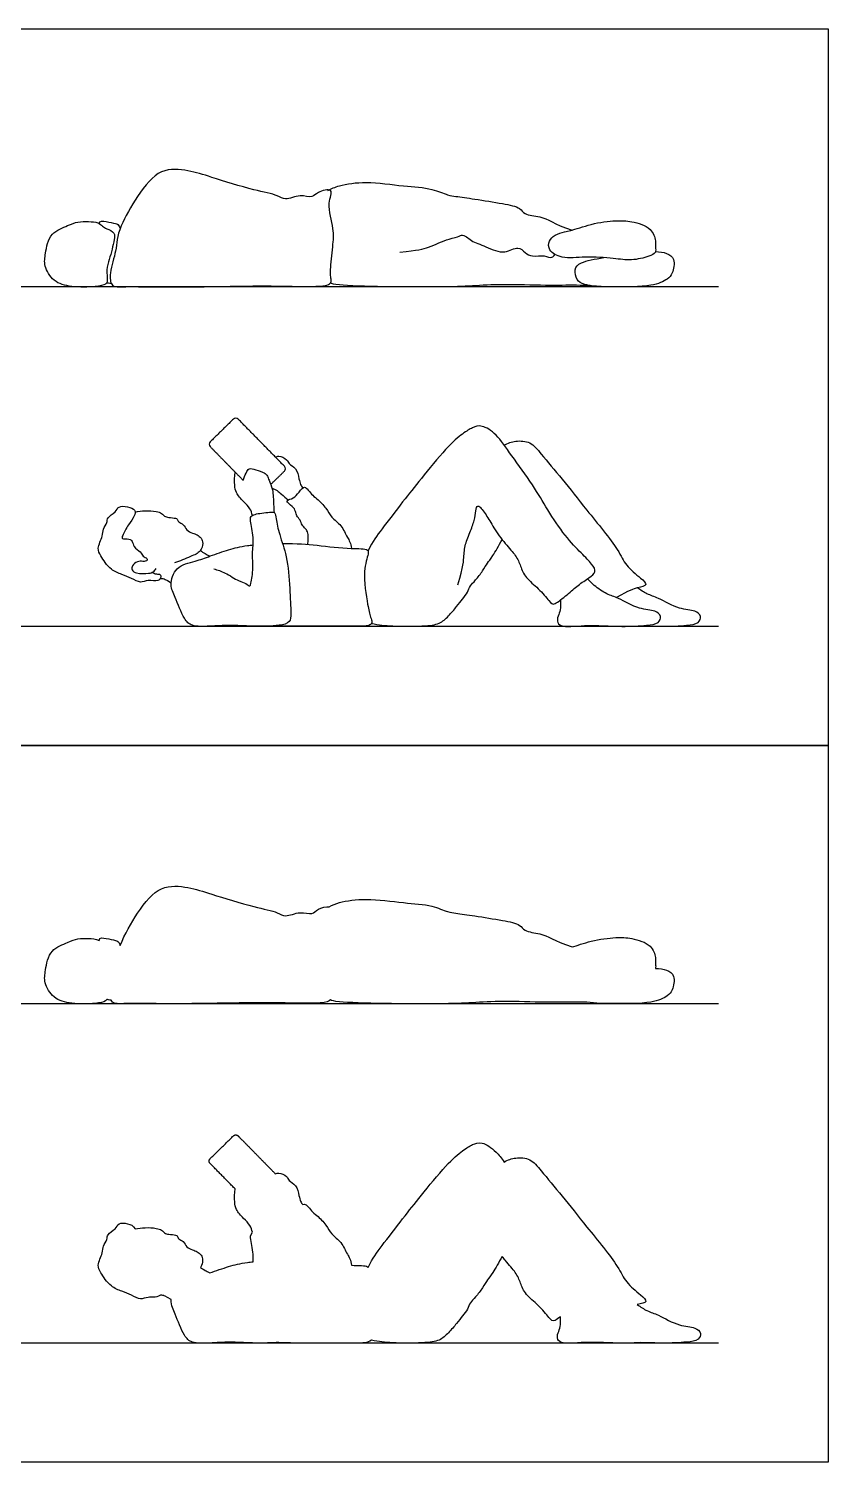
# Model space of a CAD drawing. Header units: millimetres. Extents: x 0 to 18.9, y 0.1 to 18.6.
# Drawn here: x 15.157 to 17.367, y 4.771 to 8.734 of the extents above; entities that cross this region are included whole.
import ezdxf

# ---------------------------------------------------------------- set-up
doc = ezdxf.new("R2010")
doc.units = ezdxf.units.MM
for name, color, linetype, true_color in [('AG-DIAGRAM', 7, 'Continuous', 0xfecc66), ('AG-OUTLINE', 7, 'Continuous', 0x8000ff), ('AG-PEOPLE', 7, 'Continuous', 0x66ccff), ('X-VPRT', 6, 'Continuous', 0xff00ff)]:
    doc.layers.add(name, color=color, linetype=linetype, true_color=true_color)

msp = doc.modelspace()

# ---------------------------------------------------------------- linework, layer by layer
at = {"layer": 'AG-DIAGRAM'}
for p, q in [((17.0638, 8.0201), (10.9654, 8.0201)), ((17.0638, 7.0819), (10.9654, 7.0819)), ((17.0638, 6.0389), (10.9654, 6.0389)), ((17.0638, 5.1007), (10.9654, 5.1007))]:
    msp.add_line(p, q, dxfattribs=at)
at = {"layer": 'AG-OUTLINE'}
for points, knots in [([(15.4099, 6.2002), (15.4227, 6.2311), (15.4615, 6.299), (15.5188, 6.3698), (15.6014, 6.3614), (15.6614, 6.3422), (15.7763, 6.3058), (15.843, 6.2943), (15.8665, 6.2761), (15.9065, 6.2963), (15.9414, 6.2832), (15.9532, 6.301), (15.9798, 6.3084), (15.9873, 6.3068)], [1.395368, 1.395368, 1.395368, 1.395368, 1.838337, 2.363909, 2.858187, 3.351472, 3.991321, 4.463887, 4.753183, 5.123429, 5.452287, 5.720629, 5.998621, 5.998621, 5.998621, 5.998621]), ([(15.9873, 6.3068), (15.9964, 6.3114), (16.0192, 6.3216), (16.0932, 6.3319), (16.1916, 6.3167), (16.2693, 6.3132), (16.3143, 6.292), (16.3388, 6.2891), (16.3927, 6.2815), (16.4641, 6.27), (16.5159, 6.2596), (16.5275, 6.2367), (16.5871, 6.2341), (16.6061, 6.2135), (16.659, 6.1957)], [0.042045, 0.042045, 0.042045, 0.042045, 0.342441, 0.836566, 1.418348, 1.92748, 2.315524, 2.594164, 3.010431, 3.514814, 3.913853, 4.18342, 4.603499, 5.335247, 5.335247, 5.335247, 5.335247]), ([(15.3516, 6.2141), (15.3525, 6.2233), (15.3737, 6.2184), (15.3944, 6.2152), (15.4059, 6.2115), (15.4099, 6.2002)], [0, 0, 0, 0, 0.449273, 0.953248, 1.263971, 1.263971, 1.263971, 1.263971]), ([(16.659, 6.1957), (16.672, 6.1994), (16.715, 6.2148), (16.7795, 6.2232), (16.8228, 6.221), (16.8793, 6.2044), (16.8909, 6.1671), (16.8893, 6.1507), (16.8906, 6.1402), (16.8895, 6.1364)], [-5.723761, -5.723761, -5.723761, -5.723761, -5.319814, -4.84645, -4.46311, -4.039834, -3.703892, -3.464324, -3.279213, -3.279213, -3.279213, -3.279213]), ([(15.3696, 6.0467), (15.3643, 6.043), (15.338, 6.0382), (15.2774, 6.0376), (15.2251, 6.0504), (15.1977, 6.0984), (15.2036, 6.1312), (15.212, 6.1883), (15.2667, 6.2084), (15.2924, 6.2203), (15.3219, 6.2192), (15.3415, 6.2187), (15.3516, 6.2141)], [-5.926717, -5.926717, -5.926717, -5.926717, -5.611726, -5.143806, -4.743856, -4.376833, -4.028207, -3.600513, -3.24409, -2.93841, -2.622769, -2.326318, -2.326318, -2.326318, -2.326318]), ([(16.8895, 6.1364), (16.9013, 6.1361), (16.9229, 6.1331), (16.9452, 6.1169), (16.9381, 6.0754), (16.9219, 6.0584), (16.8768, 6.0376), (16.7798, 6.04), (16.7581, 6.039), (16.7454, 6.0394), (16.7348, 6.0398), (16.7212, 6.0407), (16.7091, 6.0425)], [2.528857, 2.528857, 2.528857, 2.528857, 2.801908, 3.092593, 3.441309, 3.707712, 4.100151, 4.661363, 5.003948, 5.003948, 5.003948, 5.288664, 5.288664, 5.288664, 5.288664]), ([(15.3853, 6.0483), (15.3826, 6.0489), (15.3783, 6.0497), (15.3745, 6.0504), (15.3731, 6.0507)], [-0.312636, -0.312636, -0.312636, -0.312636, -0.1872278, -0.110239, -0.110239, -0.110239, -0.110239]), ([(15.9909, 6.0496), (15.9876, 6.0451), (15.9661, 6.0381), (15.8085, 6.0434), (15.6331, 6.0383), (15.4814, 6.0392), (15.4224, 6.04), (15.3953, 6.0379), (15.3889, 6.0435)], [8.330338, 8.330338, 8.330338, 8.330338, 8.684248, 9.275498, 10.047012, 10.755914, 11.188851, 11.524906, 11.524906, 11.524906, 11.524906]), ([(16.7091, 6.0425), (16.6975, 6.0428), (16.663, 6.044), (16.5861, 6.042), (16.4683, 6.0468), (16.3787, 6.0412), (16.2952, 6.0375), (16.0251, 6.0395), (15.9949, 6.0476), (15.9909, 6.0496)], [0.081349, 0.081349, 0.081349, 0.081349, 0.373708, 0.887199, 1.462804, 1.986505, 2.541072, 3.453939, 3.712957, 3.712957, 3.712957, 3.712957]), ([(16.0951, 5.3096), (16.109, 5.3373), (16.1269, 5.3616), (16.1953, 5.4508), (16.2364, 5.5019), (16.3152, 5.5995), (16.3593, 5.6357), (16.3841, 5.6505), (16.4074, 5.659), (16.4432, 5.6379), (16.4636, 5.6122), (16.4715, 5.6014)], [-5.718604, -5.718604, -5.718604, -5.718604, -5.55041, -5.382216, -5.214021, -5.045827, -4.877633, -4.709439, -4.541245, -4.37305, -4.280404, -4.280404, -4.280404, -4.280404]), ([(16.4715, 5.6014), (16.4814, 5.6071), (16.5031, 5.6149), (16.5459, 5.6119), (16.5751, 5.5746), (16.6352, 5.5042), (16.697, 5.4241), (16.7873, 5.3162), (16.8052, 5.2693), (16.8455, 5.2369), (16.8718, 5.2134), (16.8506, 5.2101), (16.8393, 5.2073)], [0, 0, 0, 0, 0.335136, 0.690632, 1.074041, 1.618756, 2.220491, 2.892927, 3.299582, 3.714375, 3.991807, 4.272876, 4.272876, 4.272876, 4.272876]), ([(15.8392, 5.5684), (15.8422, 5.5698), (15.8486, 5.5736), (15.8724, 5.5628), (15.8751, 5.549), (15.8981, 5.5383), (15.9041, 5.509), (15.9075, 5.493), (15.9122, 5.4865), (15.9146, 5.4837)], [0, 0, 0, 0, 0.181714, 0.45631, 0.663496, 0.935371, 1.243374, 1.47534, 1.665833, 1.665833, 1.665833, 1.665833]), ([(15.7753, 5.4071), (15.7741, 5.4136), (15.77, 5.4275), (15.7509, 5.4451), (15.7288, 5.4696), (15.7261, 5.4907), (15.7254, 5.5152), (15.7276, 5.527)], [0, 0, 0, 0, 0.256308, 0.550003, 0.872588, 1.135139, 1.480061, 1.480061, 1.480061, 1.480061]), ([(15.9146, 5.4837), (15.9202, 5.4859), (15.9281, 5.4807), (15.9385, 5.4651), (15.9542, 5.4536), (15.9808, 5.4276), (15.9924, 5.4011), (16.023, 5.3807), (16.0361, 5.3471), (16.0479, 5.3309), (16.049, 5.3159)], [2.745378, 2.745378, 2.745378, 2.745378, 2.953614, 3.222274, 3.501517, 3.877761, 4.214746, 4.583827, 4.962997, 5.269005, 5.269005, 5.269005, 5.269005]), ([(15.5209, 5.2332), (15.5078, 5.2254), (15.4858, 5.2307), (15.466, 5.2187), (15.4415, 5.2344), (15.416, 5.2429), (15.3785, 5.259), (15.3575, 5.2942), (15.3446, 5.3155), (15.3626, 5.35), (15.3611, 5.369), (15.375, 5.3868), (15.3729, 5.4024), (15.3981, 5.415), (15.4043, 5.4344), (15.4303, 5.4318), (15.4465, 5.4262), (15.4511, 5.4166)], [0.562459, 0.562459, 0.562459, 0.562459, 0.866915, 1.136611, 1.437547, 1.735575, 2.018876, 2.449086, 2.729268, 3.074625, 3.331804, 3.594731, 3.809985, 4.103108, 4.348011, 4.629578, 4.899876, 4.899876, 4.899876, 4.899876]), ([(15.4511, 5.4166), (15.4603, 5.4185), (15.4784, 5.4208), (15.5089, 5.4192), (15.5247, 5.414), (15.532, 5.4044), (15.5441, 5.4013), (15.5626, 5.4001), (15.5686, 5.3978), (15.5704, 5.3873), (15.5865, 5.3834), (15.5925, 5.3654), (15.6095, 5.3584), (15.623, 5.3542), (15.6346, 5.3447), (15.6396, 5.3303), (15.6362, 5.3161), (15.6319, 5.3103)], [0, 0, 0, 0, 0.293009, 0.597077, 0.81768, 0.998413, 1.194251, 1.431468, 1.561931, 1.724348, 1.935255, 2.166428, 2.39652, 2.605613, 2.811808, 3.024908, 3.266292, 3.266292, 3.266292, 3.266292]), ([(15.7777, 5.3259), (15.7779, 5.3304), (15.7781, 5.3492), (15.7706, 5.3853), (15.7692, 5.3985), (15.7753, 5.4071)], [2.4384139, 2.4384139, 2.4384139, 2.4384139, 2.6083955, 3.0834058, 3.352477, 3.352477, 3.352477, 3.352477]), ([(15.6319, 5.3103), (15.636, 5.3073), (15.6423, 5.303), (15.653, 5.2972), (15.6579, 5.2949)], [0, 0, 0, 0, 0.2139428, 0.380251, 0.380251, 0.380251, 0.380251]), ([(15.6579, 5.2949), (15.6748, 5.301), (15.7115, 5.3135), (15.7445, 5.3221), (15.7722, 5.3253), (15.7777, 5.3259)], [10.8397476, 10.8397476, 10.8397476, 10.8397476, 11.2630418, 11.6863461, 11.7853634, 11.7853634, 11.7853634, 11.7853634]), ([(16.049, 5.3159), (16.0693, 5.3153), (16.0897, 5.3164), (16.0947, 5.3104), (16.0951, 5.3096)], [13.3708982, 13.3708982, 13.3708982, 13.3708982, 13.7516517, 13.8010745, 13.8010745, 13.8010745, 13.8010745]), ([(16.6272, 5.1737), (16.6213, 5.1693), (16.6049, 5.1583), (16.5992, 5.1674), (16.5665, 5.2062), (16.5288, 5.2349), (16.5164, 5.2678), (16.5054, 5.2955), (16.4826, 5.319), (16.4688, 5.3366), (16.4661, 5.3402)], [-2.606114, -2.606114, -2.606114, -2.606114, -2.522914, -2.354719, -2.186525, -2.018331, -1.850137, -1.681942, -1.513748, -1.47143, -1.47143, -1.47143, -1.47143]), ([(15.5509, 5.2211), (15.5331, 5.2316), (15.5276, 5.2329), (15.5241, 5.2331), (15.5209, 5.2332)], [-0.2346069, -0.2346069, -0.2346069, -0.2346069, -0.1746141, 0, 0, 0, 0]), ([(15.8408, 5.1026), (15.8214, 5.1008), (15.7714, 5.1005), (15.7134, 5.1047), (15.6592, 5.1009), (15.6081, 5.0991), (15.5844, 5.1215), (15.5626, 5.1821), (15.5512, 5.2032), (15.5509, 5.2211)], [6.839729, 6.839729, 6.839729, 6.839729, 7.274987, 7.737829, 8.170918, 8.572814, 8.886915, 9.349488, 9.702467, 9.702467, 9.702467, 9.702467]), ([(16.8393, 5.2073), (16.848, 5.2008), (16.8687, 5.1878), (16.8988, 5.1799), (16.9541, 5.1461), (16.9977, 5.1469), (17.0181, 5.1293), (17.0088, 5.107), (16.9725, 5.103), (16.9187, 5.0997), (16.8725, 5.1018), (16.8487, 5.1023)], [-4.109809, -4.109809, -4.109809, -4.109809, -3.841058, -3.51637, -3.077119, -2.713317, -2.459976, -2.229517, -1.915004, -1.45854, -1.166512, -1.166512, -1.166512, -1.166512]), ([(16.8487, 5.1023), (16.8332, 5.1013), (16.7864, 5.0992), (16.6987, 5.1063), (16.629, 5.0963), (16.6165, 5.1145), (16.6191, 5.1278), (16.6221, 5.1331), (16.6242, 5.1392), (16.627, 5.1475), (16.6275, 5.1656), (16.6272, 5.1737)], [-1.792668, -1.792668, -1.792668, -1.792668, -1.45854, -0.89992, -0.456058, -0.235925, 0, 0, 0, 0.250595, 0.436093, 0.436093, 0.436093, 0.436093]), ([(16.1046, 5.1089), (16.0928, 5.1008), (16.0561, 5.1009), (15.9145, 5.1009), (15.8626, 5.1014), (15.8408, 5.1026)], [15.524827, 15.524827, 15.524827, 15.524827, 15.91702, 16.752256, 16.911076, 16.911076, 16.911076, 16.911076])]:
    msp.add_open_spline(points, degree=3, knots=knots, dxfattribs=at)
for points in [[(15.3731, 6.0507), (15.3723, 6.0491), (15.3712, 6.0478), (15.3696, 6.0467)], [(15.3889, 6.0435), (15.3874, 6.0447), (15.3862, 6.0464), (15.3853, 6.0483)], [(16.4661, 5.3402), (16.4559, 5.3238), (16.4382, 5.2901), (16.4249, 5.2767), (16.4134, 5.2553), (16.3914, 5.2261), (16.3763, 5.2135), (16.3718, 5.1947), (16.356, 5.1764), (16.3413, 5.1566), (16.317, 5.1282), (16.2944, 5.1069), (16.254, 5.1007), (16.1544, 5.1007), (16.1256, 5.1049), (16.1046, 5.1089)]]:
    msp.add_open_spline(points, degree=3, dxfattribs=at)
msp.add_rational_spline([(15.7276, 5.527), (15.6931, 5.5622), (15.6586, 5.5974), (15.652, 5.6041), (15.6587, 5.6107), (15.6908, 5.6421), (15.7228, 5.6736), (15.7296, 5.6802), (15.7361, 5.6735), (15.7877, 5.6209), (15.8392, 5.5684)], [1, 1, 1, 0.707106781187, 1, 1, 1, 0.707106781186, 1, 1, 1], degree=2, knots=[-2.348662, -2.348662, -2.348662, -2.025326, -2.025326, -1.976876, -1.976876, -1.682205, -1.682205, -1.633755, -1.633755, -1.150888, -1.150888, -1.150888], dxfattribs=at)
at = {"layer": 'AG-PEOPLE'}
for centre, start, end in [((15.7294, 7.6481), 44.4421, 134.4421), ((15.6653, 7.5852), 134.4421, 224.4421), ((15.8573, 7.5177), 314.4421, 44.4421)]:
    msp.add_arc(centre, 0.0094, start, end, dxfattribs=at)
for points, knots in [([(15.3889, 8.0247), (15.3819, 8.0307), (15.3804, 8.063), (15.4023, 8.1264), (15.399, 8.171), (15.4615, 8.2802), (15.5188, 8.351), (15.6014, 8.3426), (15.6614, 8.3234), (15.7763, 8.287), (15.843, 8.2755), (15.8665, 8.2573), (15.9065, 8.2775), (15.9414, 8.2644), (15.954, 8.2834), (16.0038, 8.2955), (15.9793, 8.247), (16.0025, 8.1809), (15.9978, 8.1336), (15.9907, 8.069), (15.9916, 8.0481), (15.995, 8.0299), (15.9754, 8.019), (15.8085, 8.0246), (15.6331, 8.0195), (15.4814, 8.0204), (15.4224, 8.0212), (15.3953, 8.0191), (15.3889, 8.0247)], [0, 0, 0, 0, 0.365061, 0.862066, 1.4455, 1.883644, 2.403493, 2.892388, 3.380301, 4.013181, 4.480601, 4.766746, 5.13296, 5.458237, 5.723656, 6.057116, 6.39727, 6.876454, 7.285718, 7.741616, 7.997139, 8.228899, 8.684248, 9.275498, 10.047012, 10.755914, 11.188851, 11.524906, 11.524906, 11.524906, 11.524906]), ([(15.9835, 8.2861), (15.9941, 8.2915), (16.017, 8.3025), (16.0932, 8.3131), (16.1916, 8.2979), (16.2693, 8.2944), (16.3143, 8.2732), (16.3388, 8.2703), (16.3927, 8.2627), (16.4641, 8.2512), (16.5159, 8.2408), (16.5275, 8.2179), (16.5871, 8.2153), (16.6061, 8.1947), (16.659, 8.1769)], [0, 0, 0, 0, 0.342441, 0.836566, 1.418348, 1.92748, 2.315524, 2.594164, 3.010431, 3.514814, 3.913853, 4.18342, 4.603499, 5.335247, 5.335247, 5.335247, 5.335247]), ([(15.3516, 8.1953), (15.3525, 8.2045), (15.3737, 8.1996), (15.3944, 8.1964), (15.4059, 8.1927), (15.4099, 8.1814)], [0, 0, 0, 0, 0.449273, 0.953248, 1.263971, 1.263971, 1.263971, 1.263971]), ([(16.6382, 8.1722), (16.6306, 8.1705), (16.6113, 8.1642), (16.5933, 8.1482), (16.5934, 8.1179), (16.6337, 8.0968), (16.696, 8.1044), (16.7729, 8.0998), (16.8216, 8.0914), (16.8694, 8.1031), (16.8917, 8.1132), (16.8892, 8.1311), (16.8909, 8.1483), (16.8793, 8.1856), (16.8228, 8.2022), (16.7795, 8.2044), (16.7132, 8.1958), (16.6567, 8.175), (16.6443, 8.1737), (16.6382, 8.1722)], [0, 0, 0, 0, 0.300137, 0.574459, 0.857017, 1.214241, 1.673414, 2.17683, 2.584387, 2.982444, 3.243831, 3.464324, 3.703892, 4.039834, 4.46311, 4.84645, 5.319814, 5.758579, 6.001548, 6.001548, 6.001548, 6.001548]), ([(15.3696, 8.0279), (15.3728, 8.0302), (15.3762, 8.038), (15.3703, 8.0684), (15.38, 8.0959), (15.3872, 8.1238), (15.3941, 8.1499), (15.3961, 8.1712), (15.3728, 8.1808), (15.3607, 8.1873), (15.3488, 8.1997), (15.3219, 8.2004), (15.2924, 8.2015), (15.2667, 8.1896), (15.212, 8.1695), (15.2036, 8.1124), (15.1977, 8.0796), (15.2251, 8.0316), (15.2774, 8.0188), (15.338, 8.0194), (15.3643, 8.0242), (15.3696, 8.0279)], [0, 0, 0, 0, 0.188557, 0.499804, 0.812011, 1.120166, 1.421071, 1.665707, 1.935216, 2.151633, 2.377082, 2.669353, 2.980544, 3.281914, 3.633311, 4.054975, 4.398686, 4.760534, 5.154844, 5.616167, 5.926717, 5.926717, 5.926717, 5.926717]), ([(16.1833, 8.1161), (16.2329, 8.1211), (16.2624, 8.1283), (16.3159, 8.1534), (16.3471, 8.1585), (16.3529, 8.1654), (16.3688, 8.1589), (16.3808, 8.1456), (16.422, 8.1319), (16.4716, 8.1073), (16.5096, 8.1356), (16.5291, 8.1138), (16.5494, 8.1022), (16.582, 8.1095), (16.6021, 8.0975), (16.6094, 8.1062), (16.6115, 8.1098)], [0, 0, 0, 0, 0.390332, 0.836061, 1.146556, 1.297594, 1.515162, 1.756892, 2.132525, 2.55338, 2.906803, 3.183733, 3.45683, 3.782927, 4.047172, 4.207417, 4.207417, 4.207417, 4.207417]), ([(16.8895, 8.1176), (16.9013, 8.1173), (16.9229, 8.1143), (16.9452, 8.0981), (16.9381, 8.0566), (16.9219, 8.0396), (16.8768, 8.0188), (16.7798, 8.0212), (16.7581, 8.0202), (16.7454, 8.0206), (16.7301, 8.0211), (16.6934, 8.024), (16.6713, 8.0375), (16.6638, 8.0696), (16.6818, 8.0896), (16.7219, 8.0972), (16.7467, 8.101)], [2.528857, 2.528857, 2.528857, 2.528857, 2.801908, 3.092593, 3.441309, 3.707712, 4.100151, 4.661363, 5.003948, 5.003948, 5.003948, 5.415566, 5.700352, 6.002058, 6.290137, 6.683789, 6.683789, 6.683789, 6.683789]), ([(15.3731, 8.0319), (15.3745, 8.0316), (15.3783, 8.0309), (15.3826, 8.0301), (15.3853, 8.0295)], [0.110239, 0.110239, 0.110239, 0.110239, 0.1872278, 0.312636, 0.312636, 0.312636, 0.312636]), ([(16.7091, 8.0237), (16.6975, 8.024), (16.663, 8.0252), (16.5861, 8.0232), (16.4683, 8.028), (16.3787, 8.0224), (16.2952, 8.0187), (16.0251, 8.0207), (15.9949, 8.0288), (15.9909, 8.0308)], [0.081349, 0.081349, 0.081349, 0.081349, 0.373708, 0.887199, 1.462804, 1.986505, 2.541072, 3.453939, 3.712957, 3.712957, 3.712957, 3.712957]), ([(16.4715, 7.5826), (16.4814, 7.5883), (16.5031, 7.5961), (16.5459, 7.5931), (16.5751, 7.5558), (16.6352, 7.4854), (16.697, 7.4053), (16.7873, 7.2974), (16.8052, 7.2505), (16.8455, 7.2181), (16.8718, 7.1946), (16.8382, 7.1894), (16.8167, 7.1813), (16.7818, 7.1613)], [0, 0, 0, 0, 0.334414, 0.689145, 1.071728, 1.61527, 2.215709, 2.886697, 3.292476, 3.706376, 3.98321, 4.263674, 4.592075, 4.592075, 4.592075, 4.592075]), ([(15.8392, 7.5496), (15.8422, 7.551), (15.8486, 7.5548), (15.8724, 7.544), (15.8751, 7.5302), (15.8981, 7.5195), (15.9041, 7.4902), (15.9075, 7.4742), (15.9122, 7.4677), (15.9146, 7.4649)], [0, 0, 0, 0, 0.181714, 0.45631, 0.663496, 0.935371, 1.243374, 1.47534, 1.665833, 1.665833, 1.665833, 1.665833]), ([(15.7753, 7.3883), (15.7741, 7.3948), (15.77, 7.4087), (15.7509, 7.4263), (15.7288, 7.4508), (15.7261, 7.4719), (15.7254, 7.4964), (15.7276, 7.5082)], [0, 0, 0, 0, 0.256308, 0.550003, 0.872588, 1.135139, 1.480061, 1.480061, 1.480061, 1.480061]), ([(15.7498, 7.4856), (15.7515, 7.4926), (15.7576, 7.5049), (15.7652, 7.5213), (15.7854, 7.5143), (15.8083, 7.5075), (15.818, 7.4978), (15.8211, 7.4846), (15.8336, 7.4599), (15.8332, 7.4186), (15.835, 7.4039), (15.8355, 7.3965)], [0, 0, 0, 0, 0.266603, 0.485724, 0.731049, 1.016546, 1.218028, 1.42102, 1.721915, 2.088104, 2.359678, 2.359678, 2.359678, 2.359678]), ([(15.8297, 7.4635), (15.8345, 7.4619), (15.8442, 7.4576), (15.8555, 7.4467), (15.8681, 7.4365), (15.8743, 7.4312)], [0, 0, 0, 0, 0.2229536, 0.4506781, 0.7340897, 0.7340897, 0.7340897, 0.7340897]), ([(15.9283, 7.3084), (15.9292, 7.3132), (15.9301, 7.3228), (15.93, 7.3397), (15.9232, 7.3519), (15.9109, 7.3613), (15.9086, 7.3763), (15.897, 7.3864), (15.895, 7.4004), (15.8881, 7.4132), (15.8627, 7.4292), (15.8861, 7.434), (15.9004, 7.4457), (15.9151, 7.4705), (15.9281, 7.4619), (15.9385, 7.4463), (15.9542, 7.4348), (15.9808, 7.4088), (15.9924, 7.3823), (16.023, 7.3619), (16.0361, 7.3283), (16.0479, 7.3121), (16.049, 7.2971)], [0, 0, 0, 0, 0.227008, 0.467445, 0.68561, 0.912447, 1.136878, 1.362601, 1.576437, 1.813743, 2.086079, 2.309535, 2.58383, 2.876961, 3.07434, 3.328992, 3.593675, 3.950301, 4.269716, 4.619552, 4.978953, 5.269005, 5.269005, 5.269005, 5.269005]), ([(15.4981, 7.2311), (15.502, 7.2293), (15.5091, 7.2256), (15.5224, 7.2271), (15.5222, 7.2147), (15.5149, 7.2048), (15.4858, 7.2119), (15.466, 7.1999), (15.4415, 7.2156), (15.416, 7.2241), (15.3785, 7.2402), (15.3575, 7.2754), (15.3446, 7.2967), (15.3626, 7.3312), (15.3611, 7.3502), (15.375, 7.368), (15.3729, 7.3836), (15.3981, 7.3962), (15.4043, 7.4156), (15.4303, 7.413), (15.4531, 7.4051), (15.4502, 7.3851), (15.4321, 7.3634), (15.4173, 7.335), (15.4127, 7.3214), (15.4352, 7.3252), (15.4445, 7.3176), (15.4463, 7.3003), (15.4667, 7.2888), (15.4719, 7.2752), (15.4842, 7.2704), (15.4859, 7.2638), (15.4766, 7.2607), (15.4726, 7.2611)], [0, 0, 0, 0, 0.196311, 0.375927, 0.543218, 0.718283, 1.006493, 1.261796, 1.546674, 1.828799, 2.096982, 2.504236, 2.769467, 3.096395, 3.33985, 3.588747, 3.792514, 4.069996, 4.301831, 4.568373, 4.824246, 5.040276, 5.340507, 5.659966, 5.821016, 6.054349, 6.23695, 6.455865, 6.714588, 6.923127, 7.114061, 7.229031, 7.421972, 7.421972, 7.421972, 7.421972]), ([(15.4511, 7.3978), (15.4603, 7.3997), (15.4784, 7.402), (15.5089, 7.4004), (15.5247, 7.3952), (15.532, 7.3856), (15.5441, 7.3825), (15.5626, 7.3813), (15.5686, 7.379), (15.5704, 7.3685), (15.5865, 7.3646), (15.5925, 7.3466), (15.6095, 7.3396), (15.623, 7.3354), (15.6346, 7.3259), (15.6398, 7.3111), (15.6334, 7.2865), (15.6029, 7.2748), (15.575, 7.2618), (15.5597, 7.2573)], [0, 0, 0, 0, 0.293009, 0.597077, 0.81768, 0.998413, 1.194251, 1.431468, 1.561931, 1.724348, 1.935255, 2.166428, 2.39652, 2.605613, 2.811808, 3.024908, 3.28389, 3.590786, 3.972554, 3.972554, 3.972554, 3.972554]), ([(15.6686, 7.2409), (15.6794, 7.2377), (15.7003, 7.2314), (15.7363, 7.2064), (15.7564, 7.2023), (15.7699, 7.1906), (15.7717, 7.2036), (15.7791, 7.2432), (15.7747, 7.2775), (15.7763, 7.2933), (15.7798, 7.3223), (15.7706, 7.3665), (15.7689, 7.3827), (15.7719, 7.3863), (15.7776, 7.3896), (15.7856, 7.3935), (15.8264, 7.3982), (15.8393, 7.3969), (15.8406, 7.377), (15.8501, 7.3326), (15.8728, 7.2744), (15.879, 7.189), (15.882, 7.1205), (15.8809, 7.0916), (15.8469, 7.0823), (15.7742, 7.0814), (15.7134, 7.0859), (15.6592, 7.0821), (15.6081, 7.0803), (15.5844, 7.1027), (15.5626, 7.1633), (15.5456, 7.1947), (15.5615, 7.2494), (15.6185, 7.2609), (15.6581, 7.2765), (15.7115, 7.2947), (15.7445, 7.3033), (15.7722, 7.3065), (15.7777, 7.3071)], [0, 0, 0, 0, 0.332428, 0.706289, 0.974387, 1.1777, 1.337316, 1.709195, 2.048108, 2.269634, 2.57831, 2.969246, 3.190693, 3.326822, 3.326822, 3.544462, 3.909509, 4.095161, 4.324204, 4.708564, 5.165541, 5.703555, 6.179218, 6.459183, 6.776234, 7.267629, 7.722646, 8.148414, 8.543516, 8.852308, 9.30706, 9.654072, 10.047867, 10.466946, 10.84887, 11.268081, 11.687301, 11.785363, 11.785363, 11.785363, 11.785363]), ([(15.6319, 7.2915), (15.636, 7.2885), (15.6423, 7.2842), (15.653, 7.2784), (15.6579, 7.2761)], [0, 0, 0, 0, 0.2139428, 0.380251, 0.380251, 0.380251, 0.380251]), ([(15.8585, 7.3112), (15.8995, 7.311), (15.9519, 7.3069), (16.0422, 7.295), (16.0965, 7.298), (16.096, 7.2791), (16.0791, 7.2323), (16.0933, 7.1444), (16.1004, 7.1095), (16.1083, 7.0937), (16.0986, 7.082), (16.0561, 7.0821), (15.9145, 7.0821), (15.8626, 7.0826), (15.8408, 7.0838)], [12.223967, 12.223967, 12.223967, 12.223967, 12.761127, 13.325041, 13.714699, 13.909136, 14.314571, 14.868153, 15.21643, 15.437807, 15.621322, 15.986215, 16.763311, 16.911076, 16.911076, 16.911076, 16.911076]), ([(15.4726, 7.2611), (15.4676, 7.2621), (15.457, 7.2624), (15.4422, 7.2501), (15.4416, 7.2366), (15.4551, 7.2267), (15.4887, 7.2275), (15.5013, 7.2318), (15.5072, 7.2382), (15.5092, 7.2416)], [0, 0, 0, 0, 0.214684, 0.446594, 0.630168, 0.841372, 1.159425, 1.362102, 1.550854, 1.550854, 1.550854, 1.550854]), ([(15.5209, 7.2144), (15.5241, 7.2143), (15.5276, 7.2141), (15.5331, 7.2128), (15.5509, 7.2023)], [0, 0, 0, 0, 0.1746141, 0.2346069, 0.2346069, 0.2346069, 0.2346069]), ([(16.6272, 7.1549), (16.6275, 7.1468), (16.627, 7.1287), (16.6242, 7.1204), (16.6221, 7.1143), (16.6191, 7.109), (16.6165, 7.0957), (16.629, 7.0775), (16.6987, 7.0875), (16.7944, 7.0798), (16.8617, 7.0842), (16.898, 7.0882), (16.9073, 7.1105), (16.8869, 7.1281), (16.8433, 7.1273), (16.788, 7.1611), (16.7553, 7.1696), (16.731, 7.1861), (16.7202, 7.195), (16.7139, 7.2011), (16.7076, 7.2072), (16.7013, 7.2133)], [-0.436093, -0.436093, -0.436093, -0.436093, -0.250595, 0, 0, 0, 0.235925, 0.456058, 0.89992, 1.45854, 1.915004, 2.229517, 2.459976, 2.713317, 3.077119, 3.51637, 3.841058, 4.198159, 4.198159, 4.198159, 4.417948, 4.417948, 4.417948, 4.417948]), ([(16.8487, 7.0835), (16.8725, 7.083), (16.9187, 7.0809), (16.9725, 7.0842), (17.0088, 7.0882), (17.0181, 7.1105), (16.9977, 7.1281), (16.9541, 7.1273), (16.8988, 7.1611), (16.8687, 7.169), (16.848, 7.182), (16.8393, 7.1885)], [1.166512, 1.166512, 1.166512, 1.166512, 1.45854, 1.915004, 2.229517, 2.459976, 2.713317, 3.077119, 3.51637, 3.841058, 4.109809, 4.109809, 4.109809, 4.109809])]:
    msp.add_open_spline(points, degree=3, knots=knots, dxfattribs=at)
for points, degree in [([(15.7228, 7.6548), (15.6908, 7.6233), (15.6587, 7.5919)], 2), ([(15.864, 7.5243), (15.8001, 7.5895), (15.7361, 7.6547)], 2), ([(16.3431, 7.1969), (16.3589, 7.2485), (16.3597, 7.2791), (16.3639, 7.312), (16.3808, 7.3512), (16.3918, 7.3828), (16.3932, 7.4079), (16.3987, 7.4208), (16.4221, 7.3907), (16.4403, 7.3565), (16.4751, 7.308), (16.5054, 7.2767), (16.5164, 7.249), (16.5288, 7.2161), (16.5665, 7.1874), (16.5992, 7.1486), (16.6061, 7.1376), (16.6477, 7.1709), (16.675, 7.1956), (16.7077, 7.2174), (16.7275, 7.2318), (16.7161, 7.2526), (16.6864, 7.2824), (16.6413, 7.3284), (16.5888, 7.4063), (16.5546, 7.4687), (16.4882, 7.5584), (16.4495, 7.6154), (16.4074, 7.6402), (16.3841, 7.6317), (16.3593, 7.6169), (16.3152, 7.5807), (16.2364, 7.4831), (16.1953, 7.432), (16.1269, 7.3428), (16.109, 7.3185), (16.0951, 7.2908)], 3), ([(15.6586, 7.5786), (15.7042, 7.5321), (15.7498, 7.4856)], 2), ([(15.8262, 7.474), (15.845, 7.4925), (15.8639, 7.511)], 2), ([(16.1046, 7.0901), (16.1256, 7.0861), (16.1544, 7.0819), (16.254, 7.0819), (16.2944, 7.0881), (16.317, 7.1094), (16.3413, 7.1378), (16.356, 7.1576), (16.3718, 7.1759), (16.3763, 7.1947), (16.3914, 7.2073), (16.4134, 7.2365), (16.4249, 7.2579), (16.4382, 7.2713), (16.4559, 7.305), (16.4661, 7.3214)], 3)]:
    msp.add_open_spline(points, degree=degree, dxfattribs=at)
at = {"layer": 'X-VPRT'}
for points in [[(10.6618, 6.7526), (10.6618, 8.7338), (17.3674, 8.7338), (17.3674, 6.7526)], [(10.6618, 4.7714), (10.6618, 6.7526), (17.3674, 6.7526), (17.3674, 4.7714)]]:
    msp.add_lwpolyline(points, close=True, dxfattribs=at)

doc.saveas('drawing.dxf')
